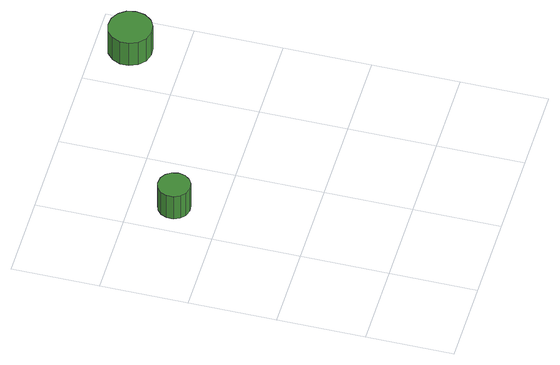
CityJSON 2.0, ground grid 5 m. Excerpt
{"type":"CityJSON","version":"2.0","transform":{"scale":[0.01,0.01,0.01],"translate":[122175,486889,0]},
"CityObjects":{
"tree1":{"type":"SolitaryVegetationObject","attributes":{"function":"something"},"geometry":[{"type":"MultiSurface","lod":"1","boundaries":[[[0,1,2,3,4,5,6,7,8,9,10,11,12,13,14]],[[15,16,17,18,19,20,21,22,23,24,25,26,27,28,29]],[[0,29,28,1]],[[1,28,27,2]],[[2,27,26,3]],[[3,26,25,4]],[[4,25,24,5]],[[5,24,23,6]],[[6,23,22,7]],[[7,22,21,8]],[[8,21,20,9]],[[9,20,19,10]],[[10,19,18,11]],[[11,18,17,12]],[[12,17,16,13]],[[13,16,15,14]],[[14,15,29,0]]]}]},
"tree2":{"type":"SolitaryVegetationObject","attributes":{"function":"something"}},
"tree3":{"type":"SolitaryVegetationObject","attributes":{"function":"something"},"geometry":[{"type":"MultiSurface","lod":"1","boundaries":[[[30,31,32,33,34,35,36,37,38,39,40,41,42,43,44]],[[45,46,47,48,49,50,51,52,53,54,55,56,57,58,59]],[[30,59,58,31]],[[31,58,57,32]],[[32,57,56,33]],[[33,56,55,34]],[[34,55,54,35]],[[35,54,53,36]],[[36,53,52,37]],[[37,52,51,38]],[[38,51,50,39]],[[39,50,49,40]],[[40,49,48,41]],[[41,48,47,42]],[[42,47,46,43]],[[43,46,45,44]],[[44,45,59,30]]]}]}
},
"vertices":[
[280,1265,186],[272,1302,186],[250,1333,186],[217,1352,186],[179,1356,186],[142,1345,186],[114,1319,186],[98,1284,186],[98,1246,186],[114,1211,186],[142,1185,186],[179,1173,186],[217,1177,186],[250,1197,186],[272,1228,186],[272,1228,13],[250,1197,13],[217,1177,13],[179,1173,13],[142,1185,13],[114,1211,13],[98,1246,13],[98,1284,13],[114,1319,13],[142,1345,13],[179,1356,13],[217,1352,13],[250,1333,13],[272,1302,13],[280,1265,13],
[1399,1803,191],[1389,1854,191],[1358,1896,191],[1313,1922,191],[1262,1927,191],[1212,1911,191],[1174,1876,191],[1153,1829,191],[1153,1777,191],[1174,1730,191],[1212,1695,191],[1262,1679,191],[1313,1684,191],[1358,1710,191],[1389,1752,191],[1389,1752,19],[1358,1710,19],[1313,1684,19],[1262,1679,19],[1212,1695,19],[1174,1730,19],[1153,1777,19],[1153,1829,19],[1174,1876,19],[1212,1911,19],[1262,1927,19],[1313,1922,19],[1358,1896,19],[1389,1854,19],[1399,1803,19]
]}
